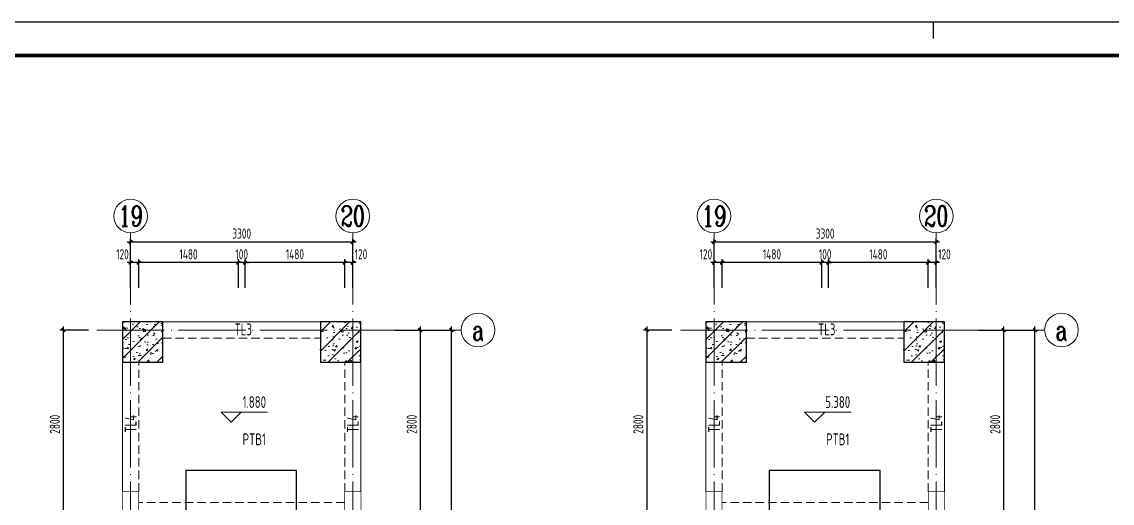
# Model space of a CAD drawing. Extents: x 56246 to 893198, y -950445 to -423535.
# Drawn here: x 325055 to 341247, y -467303 to -460155 of the extents above; entities that cross this region are included whole.
import ezdxf
from ezdxf.enums import TextEntityAlignment as Align

# ---------------------------------------------------------------- set-up
doc = ezdxf.new("R2010")
doc.units = 0
doc.header["$LTSCALE"] = 500
for name, pattern in [('CONTINOUS', [0]), ('DOTE', [2.42, 2, -0.2, 0.02, -0.2]), ('HIDDEN', [0.375, 0.25, -0.125])]:
    doc.linetypes.add(name, pattern=pattern)
for name, color, linetype, lineweight in [('0S-板-上层柱线', 6, 'Continuous', 18), ('0S-柱-线', 50, 'Continuous', 30), ('0S-梁-不可见', 4, 'HIDDEN', 18), ('0S-梁-线', 5, 'Continuous', 18), ('0S-楼梯-文字', 4, 'Continuous', 20), ('0S-轴线', 1, 'DOTE', 13), ('0S-轴线尺寸', 6, 'CONTINOUS', 18), ('0S-轴线编号', 6, 'CONTINOUS', 18), ('上层柱线', 6, 'Continuous', 18)]:
    doc.layers.add(name, color=color, linetype=linetype, lineweight=lineweight)
for name, color, linetype in [('PUB_DIM', 3, 'Continuous'), ('T-TK', 157, 'Continuous'), ('照明平面标注层', 111, 'Continuous')]:
    doc.layers.add(name, color=color, linetype=linetype)
doc.styles.add('TSSD_Axis', font='complex.shx', dxfattribs={"width": 0.7, "bigfont": 'hztxt.shx'})
doc.styles.add('TSSD_DIMENSION', font='tssdeng.shx', dxfattribs={"width": 0.7, "bigfont": 'Hztxt.shx'})
doc.styles.add('TSSD_Rein', font='Tssdeng.shx', dxfattribs={"width": 0.7, "bigfont": 'hztxt.shx'})
doc.dimstyles.new('TSSD_50_50', dxfattribs={"dimtxt": 150, "dimasz": 50, "dimexe": 50, "dimexo": 125, "dimgap": 50, "dimtad": 1, "dimdec": 0, "dimzin": 0, "dimdsep": 46, "dimtxsty": 'TSSD_DIMENSION', "dimblk": 'ARCHTICK', "dimblk1": 'ARCHTICK', "dimblk2": 'ARCHTICK', "dimcen": 0, "dimdle": 50, "dimclrt": 7, "dimadec": 0, "dimazin": 0, "dimtfac": 1, "dimtdec": 0, "dimtix": 1, "dimtmove": 2, "dimatfit": 3, "dimfxl": 1, "dimtolj": 1, "dimtzin": 0, "dimarcsym": 0})
pattern_1 = [(45, (-114205.94, -22206.57), (-141.421356, 141.421356), []), (50, (-114205.94, -22206.57), (286.90407, -25.10085), [30, -330]), (355, (-114205.94, -22206.57), (-55.50053, 300.87685), [24, -264]), (100.4514, (-114182.04, -22208.66), (231.40375, 275.77582), [25.49608, -280.45684]), (46.1842, (-114205.94, -22126.57), (426.89642, -66.2076), [45, -495]), (96.6356, (-114170.37, -22132.1), (373.86508, 389.64715), [38.24412, -420.6852]), (351.1842, (-114205.94, -22126.57), (373.86478, 389.64744), [36, -396]), (21, (-114165.94, -22146.57), (238.76282, -161.04756), [30, -330]), (326, (-114165.94, -22146.57), (97.32613, 290.06002), [24, -264]), (71.4514, (-114146.05, -22159.99), (336.08905, 129.0122), [25.49608, -280.45684]), (37.5, (-114205.94, -22206.57), (4.863942, 133.157542), [2, -260.8, 2, -268, 2, -265]), (7.5, (-114205.94, -22206.57), (105.227815, 157.764685), [2, -152.8, 2, -254.8, 2, -101]), (327.5, (-114295.14, -22206.57), (213.528974, -9.021949), [2, -100, 2, -312, 2, -414]), (317.5, (-114335.14, -22206.57), (233.27447, 40.041993), [2, -130, 2, -207.2, 2, -294])]
pattern_2 = [(45, (-122869.96, -22206.57), (-141.421356, 141.421356), []), (50, (-122869.96, -22206.57), (286.90407, -25.10085), [30, -330]), (355, (-122869.96, -22206.57), (-55.50053, 300.87685), [24, -264]), (100.4514, (-122846.06, -22208.66), (231.40375, 275.77582), [25.49608, -280.45684]), (46.1842, (-122869.96, -22126.57), (426.89642, -66.2076), [45, -495]), (96.6356, (-122834.4, -22132.1), (373.86508, 389.64715), [38.24412, -420.6852]), (351.1842, (-122869.96, -22126.57), (373.86478, 389.64744), [36, -396]), (21, (-122829.96, -22146.57), (238.76282, -161.04756), [30, -330]), (326, (-122829.96, -22146.57), (97.32613, 290.06002), [24, -264]), (71.4514, (-122810.07, -22159.99), (336.08905, 129.0122), [25.49608, -280.45684]), (37.5, (-122869.96, -22206.57), (4.863942, 133.157542), [2, -260.8, 2, -268, 2, -265]), (7.5, (-122869.96, -22206.57), (105.227815, 157.764685), [2, -152.8, 2, -254.8, 2, -101]), (327.5, (-122959.16, -22206.57), (213.528974, -9.021949), [2, -100, 2, -312, 2, -414]), (317.5, (-122999.16, -22206.57), (233.27447, 40.041993), [2, -130, 2, -207.2, 2, -294])]

# ---------------------------------------------------------------- blocks, each defined once
blk = doc.blocks.new('A0-DWF')
at = {"layer": 'T-TK'}
for p, q in [((0, 0), (118900, 0)), ((59450, 0), (59450, -500))]:
    blk.add_line(p, q, dxfattribs=at)
at = {"layer": 'T-TK', "const_width": 100}
blk.add_lwpolyline([(2500, -83100), (117900, -83100), (117900, -1000), (2500, -1000)], close=True, dxfattribs=at)
blk = doc.blocks.new('ts_axno')
at = {"color": 0, "linetype": 'ByBlock', "lineweight": -2}
blk.add_circle((0, 0), 0.5, dxfattribs=at)
at = {"color": 0, "linetype": 'ByBlock', "lineweight": -2, "style": 'TSSD_Axis', "width": 0.7}
blk.add_attdef('A', text='', height=0.6, dxfattribs=at).set_placement((0, 0), align=Align.MIDDLE_CENTER)
blk = doc.blocks.new('_ArchTick')
at = {"color": 0, "linetype": 'ByBlock', "const_width": 0.5}
blk.add_lwpolyline([(-0.53, -0.53), (0.53, 0.53)], dxfattribs=at)
blk = doc.blocks.new('*D477')
at = {"layer": '0S-轴线尺寸', "color": 0, "lineweight": -2, "transparency": 16777216}
for p, q in [((335335, -464106), (335335, -463374)), ((338635, -464106), (338635, -463374)), ((335285, -463424), (338685, -463424))]:
    blk.add_line(p, q, dxfattribs=at)
at = {"layer": 'Defpoints', "color": 0, "transparency": 16777216}
for p in [(338635, -463424), (335335, -464231), (338635, -464231)]:
    blk.add_point(p, dxfattribs=at)
at = {"layer": '0S-轴线尺寸', "color": 0, "lineweight": -2, "transparency": 16777216, "xscale": 50, "yscale": 50, "zscale": 50, "rotation": 180}
blk.add_blockref('_ArchTick', (335335, -463424), dxfattribs=at)
at = {"layer": '0S-轴线尺寸', "color": 0, "lineweight": -2, "transparency": 16777216, "xscale": 50, "yscale": 50, "zscale": 50}
blk.add_blockref('_ArchTick', (338635, -463424), dxfattribs=at)
at = {"layer": '0S-轴线尺寸', "color": 7, "transparency": 16777216, "insert": (336985, -463299), "char_height": 150, "attachment_point": 5, "style": 'TSSD_DIMENSION'}
blk.add_mtext('\\A1;3300', dxfattribs=at)
blk = doc.blocks.new('*D478')
at = {"layer": '0S-轴线尺寸', "color": 0, "lineweight": -2, "transparency": 16777216}
for p, q in [((340100, -473581), (340100, -464681)), ((339260, -464731), (340150, -464731)), ((339260, -473531), (340150, -473531))]:
    blk.add_line(p, q, dxfattribs=at)
at = {"layer": 'Defpoints', "color": 0, "transparency": 16777216}
for p in [(339135, -464731), (340100, -464731), (339135, -473531)]:
    blk.add_point(p, dxfattribs=at)
at = {"layer": '0S-轴线尺寸', "color": 0, "lineweight": -2, "transparency": 16777216, "xscale": 50, "yscale": 50, "zscale": 50}
for p, rotation in [((340100, -464731), 90), ((340100, -473531), 270)]:
    blk.add_blockref('_ArchTick', p, dxfattribs=dict(at, rotation=rotation))
at = {"layer": '0S-轴线尺寸', "color": 7, "transparency": 16777216, "insert": (339975, -469131), "char_height": 150, "attachment_point": 5, "rotation": 90, "style": 'TSSD_DIMENSION'}
blk.add_mtext('\\A1;8800', dxfattribs=at)
blk = doc.blocks.new('*D479')
at = {"layer": '0S-轴线尺寸', "color": 0, "lineweight": -2, "transparency": 16777216}
for p, q in [((336985, -463731), (335405, -463731)), ((335455, -464106), (335455, -463681)), ((336935, -464106), (336935, -463681))]:
    blk.add_line(p, q, dxfattribs=at)
at = {"layer": 'Defpoints', "color": 0, "transparency": 16777216}
for p in [(335455, -463731), (335455, -464231), (336935, -464231)]:
    blk.add_point(p, dxfattribs=at)
at = {"layer": '0S-轴线尺寸', "color": 0, "lineweight": -2, "transparency": 16777216, "xscale": 50, "yscale": 50, "zscale": 50, "rotation": 180}
blk.add_blockref('_ArchTick', (335455, -463731), dxfattribs=at)
at = {"layer": '0S-轴线尺寸', "color": 0, "lineweight": -2, "transparency": 16777216, "xscale": 50, "yscale": 50, "zscale": 50}
blk.add_blockref('_ArchTick', (336935, -463731), dxfattribs=at)
at = {"layer": '0S-轴线尺寸', "color": 7, "transparency": 16777216, "insert": (336195, -463606), "char_height": 150, "attachment_point": 5, "style": 'TSSD_DIMENSION'}
blk.add_mtext('\\A1;1480', dxfattribs=at)
blk = doc.blocks.new('*D480')
at = {"layer": '0S-轴线尺寸', "color": 0, "lineweight": -2, "transparency": 16777216}
for p, q in [((334335, -464681), (334335, -467581)), ((334710, -464731), (334285, -464731)), ((334710, -467531), (334285, -467531))]:
    blk.add_line(p, q, dxfattribs=at)
at = {"layer": 'Defpoints', "color": 0, "transparency": 16777216}
for p in [(334835, -464731), (334335, -467531), (334835, -467531)]:
    blk.add_point(p, dxfattribs=at)
at = {"layer": '0S-轴线尺寸', "color": 0, "lineweight": -2, "transparency": 16777216, "xscale": 50, "yscale": 50, "zscale": 50}
for p, rotation in [((334335, -464731), 90), ((334335, -467531), 270)]:
    blk.add_blockref('_ArchTick', p, dxfattribs=dict(at, rotation=rotation))
at = {"layer": '0S-轴线尺寸', "color": 7, "transparency": 16777216, "insert": (334210, -466131), "char_height": 150, "attachment_point": 5, "rotation": 90, "style": 'TSSD_DIMENSION'}
blk.add_mtext('\\A1;2800', dxfattribs=at)
blk = doc.blocks.new('*D481')
at = {"layer": '0S-轴线尺寸', "color": 0, "lineweight": -2, "transparency": 16777216}
for p, q in [((335505, -463731), (335285, -463731)), ((335335, -464106), (335335, -463681)), ((335455, -464106), (335455, -463681))]:
    blk.add_line(p, q, dxfattribs=at)
at = {"layer": 'Defpoints', "color": 0, "transparency": 16777216}
for p in [(335335, -463731), (335335, -464231), (335455, -464231)]:
    blk.add_point(p, dxfattribs=at)
at = {"layer": '0S-轴线尺寸', "color": 0, "lineweight": -2, "transparency": 16777216, "xscale": 50, "yscale": 50, "zscale": 50, "rotation": 180}
blk.add_blockref('_ArchTick', (335335, -463731), dxfattribs=at)
at = {"layer": '0S-轴线尺寸', "color": 0, "lineweight": -2, "transparency": 16777216, "xscale": 50, "yscale": 50, "zscale": 50}
blk.add_blockref('_ArchTick', (335455, -463731), dxfattribs=at)
at = {"layer": '0S-轴线尺寸', "color": 7, "transparency": 16777216, "insert": (335214, -463606), "char_height": 150, "attachment_point": 5, "style": 'TSSD_DIMENSION'}
blk.add_mtext('\\A1;120', dxfattribs=at)
blk = doc.blocks.new('*D483')
at = {"layer": '0S-轴线尺寸', "color": 0, "lineweight": -2, "transparency": 16777216}
for p, q in [((339635, -464681), (339635, -467581)), ((339260, -464731), (339685, -464731)), ((339260, -467531), (339685, -467531))]:
    blk.add_line(p, q, dxfattribs=at)
at = {"layer": 'Defpoints', "color": 0, "transparency": 16777216}
for p in [(339135, -464731), (339135, -467531), (339635, -467531)]:
    blk.add_point(p, dxfattribs=at)
at = {"layer": '0S-轴线尺寸', "color": 0, "lineweight": -2, "transparency": 16777216, "xscale": 50, "yscale": 50, "zscale": 50}
for p, rotation in [((339635, -464731), 90), ((339635, -467531), 270)]:
    blk.add_blockref('_ArchTick', p, dxfattribs=dict(at, rotation=rotation))
at = {"layer": '0S-轴线尺寸', "color": 7, "transparency": 16777216, "insert": (339510, -466131), "char_height": 150, "attachment_point": 5, "rotation": 90, "style": 'TSSD_DIMENSION'}
blk.add_mtext('\\A1;2800', dxfattribs=at)
blk = doc.blocks.new('*D484')
at = {"layer": '0S-轴线尺寸', "color": 0, "lineweight": -2, "transparency": 16777216}
for p, q in [((336935, -463731), (336885, -463731)), ((336935, -464106), (336935, -463681)), ((337035, -463731), (336935, -463731)), ((337035, -464106), (337035, -463681)), ((337035, -463731), (337085, -463731))]:
    blk.add_line(p, q, dxfattribs=at)
at = {"layer": 'Defpoints', "color": 0, "transparency": 16777216}
for p in [(336935, -463731), (336935, -464231), (337035, -464231)]:
    blk.add_point(p, dxfattribs=at)
at = {"layer": '0S-轴线尺寸', "color": 0, "lineweight": -2, "transparency": 16777216, "xscale": 50, "yscale": 50, "zscale": 50}
blk.add_blockref('_ArchTick', (336935, -463731), dxfattribs=at)
at = {"layer": '0S-轴线尺寸', "color": 0, "lineweight": -2, "transparency": 16777216, "xscale": 50, "yscale": 50, "zscale": 50, "rotation": 180}
blk.add_blockref('_ArchTick', (337035, -463731), dxfattribs=at)
at = {"layer": '0S-轴线尺寸', "color": 7, "transparency": 16777216, "insert": (336985, -463606), "char_height": 150, "attachment_point": 5, "style": 'TSSD_DIMENSION'}
blk.add_mtext('\\A1;100', dxfattribs=at)
blk = doc.blocks.new('*D485')
at = {"layer": '0S-轴线尺寸', "color": 0, "lineweight": -2, "transparency": 16777216}
for p, q in [((338565, -463731), (336985, -463731)), ((337035, -464106), (337035, -463681)), ((338515, -464106), (338515, -463681))]:
    blk.add_line(p, q, dxfattribs=at)
at = {"layer": 'Defpoints', "color": 0, "transparency": 16777216}
for p in [(337035, -463731), (337035, -464231), (338515, -464231)]:
    blk.add_point(p, dxfattribs=at)
at = {"layer": '0S-轴线尺寸', "color": 0, "lineweight": -2, "transparency": 16777216, "xscale": 50, "yscale": 50, "zscale": 50, "rotation": 180}
blk.add_blockref('_ArchTick', (337035, -463731), dxfattribs=at)
at = {"layer": '0S-轴线尺寸', "color": 0, "lineweight": -2, "transparency": 16777216, "xscale": 50, "yscale": 50, "zscale": 50}
blk.add_blockref('_ArchTick', (338515, -463731), dxfattribs=at)
at = {"layer": '0S-轴线尺寸', "color": 7, "transparency": 16777216, "insert": (337775, -463606), "char_height": 150, "attachment_point": 5, "style": 'TSSD_DIMENSION'}
blk.add_mtext('\\A1;1480', dxfattribs=at)
blk = doc.blocks.new('*D486')
at = {"layer": '0S-轴线尺寸', "color": 0, "lineweight": -2, "transparency": 16777216}
for p, q in [((338685, -463731), (338465, -463731)), ((338515, -464106), (338515, -463681)), ((338635, -464106), (338635, -463681))]:
    blk.add_line(p, q, dxfattribs=at)
at = {"layer": 'Defpoints', "color": 0, "transparency": 16777216}
for p in [(338515, -463731), (338515, -464231), (338635, -464231)]:
    blk.add_point(p, dxfattribs=at)
at = {"layer": '0S-轴线尺寸', "color": 0, "lineweight": -2, "transparency": 16777216, "xscale": 50, "yscale": 50, "zscale": 50, "rotation": 180}
blk.add_blockref('_ArchTick', (338515, -463731), dxfattribs=at)
at = {"layer": '0S-轴线尺寸', "color": 0, "lineweight": -2, "transparency": 16777216, "xscale": 50, "yscale": 50, "zscale": 50}
blk.add_blockref('_ArchTick', (338635, -463731), dxfattribs=at)
at = {"layer": '0S-轴线尺寸', "color": 7, "transparency": 16777216, "insert": (338756, -463606), "char_height": 150, "attachment_point": 5, "style": 'TSSD_DIMENSION'}
blk.add_mtext('\\A1;120', dxfattribs=at)
blk = doc.blocks.new('*D499')
at = {"layer": '0S-轴线尺寸', "color": 0, "lineweight": -2, "transparency": 16777216}
for p, q in [((326671, -464106), (326671, -463374)), ((329971, -464106), (329971, -463374)), ((326621, -463424), (330021, -463424))]:
    blk.add_line(p, q, dxfattribs=at)
at = {"layer": 'Defpoints', "color": 0, "transparency": 16777216}
for p in [(329971, -463424), (326671, -464231), (329971, -464231)]:
    blk.add_point(p, dxfattribs=at)
at = {"layer": '0S-轴线尺寸', "color": 0, "lineweight": -2, "transparency": 16777216, "xscale": 50, "yscale": 50, "zscale": 50, "rotation": 180}
blk.add_blockref('_ArchTick', (326671, -463424), dxfattribs=at)
at = {"layer": '0S-轴线尺寸', "color": 0, "lineweight": -2, "transparency": 16777216, "xscale": 50, "yscale": 50, "zscale": 50}
blk.add_blockref('_ArchTick', (329971, -463424), dxfattribs=at)
at = {"layer": '0S-轴线尺寸', "color": 7, "transparency": 16777216, "insert": (328321, -463299), "char_height": 150, "attachment_point": 5, "style": 'TSSD_DIMENSION'}
blk.add_mtext('\\A1;3300', dxfattribs=at)
blk = doc.blocks.new('*D500')
at = {"layer": '0S-轴线尺寸', "color": 0, "lineweight": -2, "transparency": 16777216}
for p, q in [((331436, -473581), (331436, -464681)), ((330596, -464731), (331486, -464731)), ((330596, -473531), (331486, -473531))]:
    blk.add_line(p, q, dxfattribs=at)
at = {"layer": 'Defpoints', "color": 0, "transparency": 16777216}
for p in [(330471, -464731), (331436, -464731), (330471, -473531)]:
    blk.add_point(p, dxfattribs=at)
at = {"layer": '0S-轴线尺寸', "color": 0, "lineweight": -2, "transparency": 16777216, "xscale": 50, "yscale": 50, "zscale": 50}
for p, rotation in [((331436, -464731), 90), ((331436, -473531), 270)]:
    blk.add_blockref('_ArchTick', p, dxfattribs=dict(at, rotation=rotation))
at = {"layer": '0S-轴线尺寸', "color": 7, "transparency": 16777216, "insert": (331311, -469131), "char_height": 150, "attachment_point": 5, "rotation": 90, "style": 'TSSD_DIMENSION'}
blk.add_mtext('\\A1;8800', dxfattribs=at)
blk = doc.blocks.new('*D489')
at = {"layer": '0S-轴线尺寸', "color": 0, "lineweight": -2, "transparency": 16777216}
for p, q in [((328321, -463731), (326741, -463731)), ((326791, -464106), (326791, -463681)), ((328271, -464106), (328271, -463681))]:
    blk.add_line(p, q, dxfattribs=at)
at = {"layer": 'Defpoints', "color": 0, "transparency": 16777216}
for p in [(326791, -463731), (326791, -464231), (328271, -464231)]:
    blk.add_point(p, dxfattribs=at)
at = {"layer": '0S-轴线尺寸', "color": 0, "lineweight": -2, "transparency": 16777216, "xscale": 50, "yscale": 50, "zscale": 50, "rotation": 180}
blk.add_blockref('_ArchTick', (326791, -463731), dxfattribs=at)
at = {"layer": '0S-轴线尺寸', "color": 0, "lineweight": -2, "transparency": 16777216, "xscale": 50, "yscale": 50, "zscale": 50}
blk.add_blockref('_ArchTick', (328271, -463731), dxfattribs=at)
at = {"layer": '0S-轴线尺寸', "color": 7, "transparency": 16777216, "insert": (327531, -463606), "char_height": 150, "attachment_point": 5, "style": 'TSSD_DIMENSION'}
blk.add_mtext('\\A1;1480', dxfattribs=at)
blk = doc.blocks.new('*D490')
at = {"layer": '0S-轴线尺寸', "color": 0, "lineweight": -2, "transparency": 16777216}
for p, q in [((325671, -464681), (325671, -467581)), ((326046, -464731), (325621, -464731)), ((326046, -467531), (325621, -467531))]:
    blk.add_line(p, q, dxfattribs=at)
at = {"layer": 'Defpoints', "color": 0, "transparency": 16777216}
for p in [(326171, -464731), (325671, -467531), (326171, -467531)]:
    blk.add_point(p, dxfattribs=at)
at = {"layer": '0S-轴线尺寸', "color": 0, "lineweight": -2, "transparency": 16777216, "xscale": 50, "yscale": 50, "zscale": 50}
for p, rotation in [((325671, -464731), 90), ((325671, -467531), 270)]:
    blk.add_blockref('_ArchTick', p, dxfattribs=dict(at, rotation=rotation))
at = {"layer": '0S-轴线尺寸', "color": 7, "transparency": 16777216, "insert": (325546, -466131), "char_height": 150, "attachment_point": 5, "rotation": 90, "style": 'TSSD_DIMENSION'}
blk.add_mtext('\\A1;2800', dxfattribs=at)
blk = doc.blocks.new('*D491')
at = {"layer": '0S-轴线尺寸', "color": 0, "lineweight": -2, "transparency": 16777216}
for p, q in [((326841, -463731), (326621, -463731)), ((326671, -464106), (326671, -463681)), ((326791, -464106), (326791, -463681))]:
    blk.add_line(p, q, dxfattribs=at)
at = {"layer": 'Defpoints', "color": 0, "transparency": 16777216}
for p in [(326671, -463731), (326671, -464231), (326791, -464231)]:
    blk.add_point(p, dxfattribs=at)
at = {"layer": '0S-轴线尺寸', "color": 0, "lineweight": -2, "transparency": 16777216, "xscale": 50, "yscale": 50, "zscale": 50, "rotation": 180}
blk.add_blockref('_ArchTick', (326671, -463731), dxfattribs=at)
at = {"layer": '0S-轴线尺寸', "color": 0, "lineweight": -2, "transparency": 16777216, "xscale": 50, "yscale": 50, "zscale": 50}
blk.add_blockref('_ArchTick', (326791, -463731), dxfattribs=at)
at = {"layer": '0S-轴线尺寸', "color": 7, "transparency": 16777216, "insert": (326550, -463606), "char_height": 150, "attachment_point": 5, "style": 'TSSD_DIMENSION'}
blk.add_mtext('\\A1;120', dxfattribs=at)
blk = doc.blocks.new('*D494')
at = {"layer": '0S-轴线尺寸', "color": 0, "lineweight": -2, "transparency": 16777216}
for p, q in [((330971, -464681), (330971, -467581)), ((330596, -464731), (331021, -464731)), ((330596, -467531), (331021, -467531))]:
    blk.add_line(p, q, dxfattribs=at)
at = {"layer": 'Defpoints', "color": 0, "transparency": 16777216}
for p in [(330471, -464731), (330471, -467531), (330971, -467531)]:
    blk.add_point(p, dxfattribs=at)
at = {"layer": '0S-轴线尺寸', "color": 0, "lineweight": -2, "transparency": 16777216, "xscale": 50, "yscale": 50, "zscale": 50}
for p, rotation in [((330971, -464731), 90), ((330971, -467531), 270)]:
    blk.add_blockref('_ArchTick', p, dxfattribs=dict(at, rotation=rotation))
at = {"layer": '0S-轴线尺寸', "color": 7, "transparency": 16777216, "insert": (330846, -466131), "char_height": 150, "attachment_point": 5, "rotation": 90, "style": 'TSSD_DIMENSION'}
blk.add_mtext('\\A1;2800', dxfattribs=at)
blk = doc.blocks.new('*D495')
at = {"layer": '0S-轴线尺寸', "color": 0, "lineweight": -2, "transparency": 16777216}
for p, q in [((328271, -463731), (328221, -463731)), ((328271, -464106), (328271, -463681)), ((328371, -463731), (328271, -463731)), ((328371, -464106), (328371, -463681)), ((328371, -463731), (328421, -463731))]:
    blk.add_line(p, q, dxfattribs=at)
at = {"layer": 'Defpoints', "color": 0, "transparency": 16777216}
for p in [(328271, -463731), (328271, -464231), (328371, -464231)]:
    blk.add_point(p, dxfattribs=at)
at = {"layer": '0S-轴线尺寸', "color": 0, "lineweight": -2, "transparency": 16777216, "xscale": 50, "yscale": 50, "zscale": 50}
blk.add_blockref('_ArchTick', (328271, -463731), dxfattribs=at)
at = {"layer": '0S-轴线尺寸', "color": 0, "lineweight": -2, "transparency": 16777216, "xscale": 50, "yscale": 50, "zscale": 50, "rotation": 180}
blk.add_blockref('_ArchTick', (328371, -463731), dxfattribs=at)
at = {"layer": '0S-轴线尺寸', "color": 7, "transparency": 16777216, "insert": (328321, -463606), "char_height": 150, "attachment_point": 5, "style": 'TSSD_DIMENSION'}
blk.add_mtext('\\A1;100', dxfattribs=at)
blk = doc.blocks.new('*D496')
at = {"layer": '0S-轴线尺寸', "color": 0, "lineweight": -2, "transparency": 16777216}
for p, q in [((329901, -463731), (328321, -463731)), ((328371, -464106), (328371, -463681)), ((329851, -464106), (329851, -463681))]:
    blk.add_line(p, q, dxfattribs=at)
at = {"layer": 'Defpoints', "color": 0, "transparency": 16777216}
for p in [(328371, -463731), (328371, -464231), (329851, -464231)]:
    blk.add_point(p, dxfattribs=at)
at = {"layer": '0S-轴线尺寸', "color": 0, "lineweight": -2, "transparency": 16777216, "xscale": 50, "yscale": 50, "zscale": 50, "rotation": 180}
blk.add_blockref('_ArchTick', (328371, -463731), dxfattribs=at)
at = {"layer": '0S-轴线尺寸', "color": 0, "lineweight": -2, "transparency": 16777216, "xscale": 50, "yscale": 50, "zscale": 50}
blk.add_blockref('_ArchTick', (329851, -463731), dxfattribs=at)
at = {"layer": '0S-轴线尺寸', "color": 7, "transparency": 16777216, "insert": (329111, -463606), "char_height": 150, "attachment_point": 5, "style": 'TSSD_DIMENSION'}
blk.add_mtext('\\A1;1480', dxfattribs=at)
blk = doc.blocks.new('*D497')
at = {"layer": '0S-轴线尺寸', "color": 0, "lineweight": -2, "transparency": 16777216}
for p, q in [((330021, -463731), (329801, -463731)), ((329851, -464106), (329851, -463681)), ((329971, -464106), (329971, -463681))]:
    blk.add_line(p, q, dxfattribs=at)
at = {"layer": 'Defpoints', "color": 0, "transparency": 16777216}
for p in [(329851, -463731), (329851, -464231), (329971, -464231)]:
    blk.add_point(p, dxfattribs=at)
at = {"layer": '0S-轴线尺寸', "color": 0, "lineweight": -2, "transparency": 16777216, "xscale": 50, "yscale": 50, "zscale": 50, "rotation": 180}
blk.add_blockref('_ArchTick', (329851, -463731), dxfattribs=at)
at = {"layer": '0S-轴线尺寸', "color": 0, "lineweight": -2, "transparency": 16777216, "xscale": 50, "yscale": 50, "zscale": 50}
blk.add_blockref('_ArchTick', (329971, -463731), dxfattribs=at)
at = {"layer": '0S-轴线尺寸', "color": 7, "transparency": 16777216, "insert": (330092, -463606), "char_height": 150, "attachment_point": 5, "style": 'TSSD_DIMENSION'}
blk.add_mtext('\\A1;120', dxfattribs=at)

msp = doc.modelspace()

# ---------------------------------------------------------------- hatches: boundary and pattern name
at = {"layer": '上层柱线'}
h = msp.add_hatch(dxfattribs=at)
h.set_pattern_fill('钢筋混凝土', color=256, scale=40, pattern_type=2)
h.set_pattern_definition(pattern_2)
h.paths.add_polyline_path([(327150.9409, -465211.0176), (327150.9409, -464611.0176), (326550.9409, -464611.0176), (326550.9409, -465211.0176)])
h = msp.add_hatch(dxfattribs=at)
h.set_pattern_fill('钢筋混凝土', color=256, scale=40, pattern_type=2)
h.set_pattern_definition(pattern_2)
h.paths.add_polyline_path([(330090.9409, -465211.0176), (330090.9409, -464611.0176), (329490.9409, -464611.0176), (329490.9409, -465211.0176)])
h = msp.add_hatch(dxfattribs=at)
h.set_pattern_fill('钢筋混凝土', color=256, scale=40, pattern_type=2)
h.set_pattern_definition(pattern_1)
h.paths.add_polyline_path([(335814.9613, -465211.0176), (335814.9613, -464611.0176), (335214.9613, -464611.0176), (335214.9613, -465211.0176)])
h = msp.add_hatch(dxfattribs=at)
h.set_pattern_fill('钢筋混凝土', color=256, scale=40, pattern_type=2)
h.set_pattern_definition(pattern_1)
h.paths.add_polyline_path([(338754.9613, -465211.0176), (338754.9613, -464611.0176), (338154.9613, -464611.0176), (338154.9613, -465211.0176)])

# ---------------------------------------------------------------- linework, layer by layer
at = {"layer": '0S-板-上层柱线', "const_width": 10}
for points in [[(326790.9409, -467531.0176), (326550.9409, -467531.0176), (326550.9409, -467131.0176), (326790.9409, -467131.0176)], [(330090.9409, -467531.0176), (329850.9409, -467531.0176), (329850.9409, -467131.0176), (330090.9409, -467131.0176)], [(335454.9613, -467531.0176), (335214.9613, -467531.0176), (335214.9613, -467131.0176), (335454.9613, -467131.0176)], [(338754.9613, -467531.0176), (338514.9613, -467531.0176), (338514.9613, -467131.0176), (338754.9613, -467131.0176)]]:
    msp.add_lwpolyline(points, close=True, dxfattribs=at)
at = {"layer": '0S-柱-线'}
for points in [[(327150.9409, -465211.0176), (327150.9409, -464611.0176), (326550.9409, -464611.0176), (326550.9409, -465211.0176)], [(330090.9409, -465211.0176), (330090.9409, -464611.0176), (329490.9409, -464611.0176), (329490.9409, -465211.0176)], [(335814.9613, -465211.0176), (335814.9613, -464611.0176), (335214.9613, -464611.0176), (335214.9613, -465211.0176)], [(338754.9613, -465211.0176), (338754.9613, -464611.0176), (338154.9613, -464611.0176), (338154.9613, -465211.0176)]]:
    msp.add_lwpolyline(points, close=True, dxfattribs=at)
at = {"layer": '0S-梁-不可见'}
for p, q in [((327150.9409, -464851.0176), (329490.9409, -464851.0176)), ((335814.9613, -464851.0176), (338154.9613, -464851.0176)), ((326790.9409, -467131.0176), (326790.9409, -465211.0176)), ((329850.9409, -467131.0176), (329850.9409, -465211.0176)), ((335454.9613, -467131.0176), (335454.9613, -465211.0176)), ((338514.9613, -467131.0176), (338514.9613, -465211.0176)), ((329850.9409, -467291.0176), (326790.9409, -467291.0176)), ((338514.9613, -467291.0176), (335454.9613, -467291.0176))]:
    msp.add_line(p, q, dxfattribs=at)
at = {"layer": '0S-梁-线'}
for p, q in [((327150.9409, -464611.0176), (329490.9409, -464611.0176)), ((335814.9613, -464611.0176), (338154.9613, -464611.0176)), ((326550.9409, -467131.0176), (326550.9409, -465211.0176)), ((330090.9409, -467131.0176), (330090.9409, -465211.0176)), ((335214.9613, -467131.0176), (335214.9613, -465211.0176)), ((338754.9613, -467131.0176), (338754.9613, -465211.0176))]:
    msp.add_line(p, q, dxfattribs=at)
at = {"layer": '0S-楼梯-文字'}
for p, q in [((328015.1755, -465950.6703), (328315.1755, -465950.6703)), ((328165.1755, -466100.6703), (328015.1755, -465950.6703)), ((328165.1755, -465950.6703), (328705.1755, -465950.6703)), ((328315.1755, -465950.6703), (328165.1755, -466100.6703)), ((336679.1958, -465950.6703), (336979.1958, -465950.6703)), ((336829.1958, -466100.6703), (336679.1958, -465950.6703)), ((336829.1958, -465950.6703), (337369.1958, -465950.6703)), ((336979.1958, -465950.6703), (336829.1958, -466100.6703))]:
    msp.add_line(p, q, dxfattribs=at)
at = {"layer": '0S-轴线'}
for p, q in [((326670.9409, -474031.0176), (326670.9409, -464231.0176)), ((329970.9409, -474031.0176), (329970.9409, -464231.0176)), ((335334.9613, -474031.0176), (335334.9613, -464231.0176)), ((338634.9613, -474031.0176), (338634.9613, -464231.0176)), ((326170.9409, -464731.0176), (330470.9409, -464731.0176)), ((334834.9613, -464731.0176), (339134.9613, -464731.0176))]:
    msp.add_line(p, q, dxfattribs=at)
at = {"layer": '0S-轴线尺寸'}
for p, q in [((326670.9409, -464231.0176), (326670.9409, -463289.4335)), ((329970.9409, -464231.0176), (329970.9409, -463289.4335)), ((335334.9613, -464231.0176), (335334.9613, -463289.4335)), ((338634.9613, -464231.0176), (338634.9613, -463289.4335))]:
    msp.add_line(p, q, dxfattribs=at)
at = {"layer": '0S-轴线编号'}
for p, q in [((330470.9409, -464731.0176), (331580.6068, -464731.0176)), ((339134.9613, -464731.0176), (340244.6272, -464731.0176))]:
    msp.add_line(p, q, dxfattribs=at)
at = {"layer": 'PUB_DIM'}
for points in [[(329135.9409, -468726.3995), (329135.9409, -466819.1779), (327491.3969, -466819.1779), (327491.3969, -470749.3347)], [(337799.9613, -468726.3995), (337799.9613, -466819.1779), (336155.4172, -466819.1779), (336155.4172, -470749.3347)]]:
    msp.add_lwpolyline(points, dxfattribs=at)
at = {"layer": '上层柱线'}
for points in [[(327150.9409, -465211.0176), (327150.9409, -464611.0176), (326550.9409, -464611.0176), (326550.9409, -465211.0176)], [(330090.9409, -465211.0176), (330090.9409, -464611.0176), (329490.9409, -464611.0176), (329490.9409, -465211.0176)], [(335814.9613, -465211.0176), (335814.9613, -464611.0176), (335214.9613, -464611.0176), (335214.9613, -465211.0176)], [(338754.9613, -465211.0176), (338754.9613, -464611.0176), (338154.9613, -464611.0176), (338154.9613, -465211.0176)]]:
    msp.add_lwpolyline(points, close=True, dxfattribs=at)

# ---------------------------------------------------------------- block references
at = {"layer": '0S-轴线编号'}
ref = msp.add_blockref('ts_axno', (326670.9409, -463039.4335), dxfattribs=dict(at, xscale=-500, yscale=500, zscale=500, rotation=180))
ref.add_attrib('17', '19', dxfattribs={"height": 300, "style": 'TSSD_Axis', "width": 0.7}).set_placement((326670.9409, -463039.4335), align=Align.MIDDLE_CENTER)
ref = msp.add_blockref('ts_axno', (329970.9409, -463039.4335), dxfattribs=dict(at, xscale=-500, yscale=500, zscale=500, rotation=180))
ref.add_attrib('18', '20', dxfattribs={"height": 300, "style": 'TSSD_Axis', "width": 0.7}).set_placement((329970.9409, -463039.4335), align=Align.MIDDLE_CENTER)
ref = msp.add_blockref('ts_axno', (335334.9613, -463039.4335), dxfattribs=dict(at, xscale=-500, yscale=500, zscale=500, rotation=180))
ref.add_attrib('17', '19', dxfattribs={"height": 300, "style": 'TSSD_Axis', "width": 0.7}).set_placement((335334.9613, -463039.4335), align=Align.MIDDLE_CENTER)
ref = msp.add_blockref('ts_axno', (338634.9613, -463039.4335), dxfattribs=dict(at, xscale=-500, yscale=500, zscale=500, rotation=180))
ref.add_attrib('18', '20', dxfattribs={"height": 300, "style": 'TSSD_Axis', "width": 0.7}).set_placement((338634.9613, -463039.4335), align=Align.MIDDLE_CENTER)
ref = msp.add_blockref('ts_axno', (331830.6068, -464731.0176), dxfattribs=dict(at, xscale=-500, yscale=500, zscale=500))
ref.add_attrib('Y', 'a', dxfattribs={"height": 300, "style": 'TSSD_Axis', "width": 0.7}).set_placement((331830.6068, -464731.0176), align=Align.MIDDLE_CENTER)
ref = msp.add_blockref('ts_axno', (340494.6272, -464731.0176), dxfattribs=dict(at, xscale=-500, yscale=500, zscale=500))
ref.add_attrib('Y', 'a', dxfattribs={"height": 300, "style": 'TSSD_Axis', "width": 0.7}).set_placement((340494.6272, -464731.0176), align=Align.MIDDLE_CENTER)
at = {"layer": '照明平面标注层', "xscale": 0.5, "yscale": 0.5, "zscale": 0.5}
msp.add_blockref('A0-DWF', (308863.4361, -460154.8059), dxfattribs=at)

# ---------------------------------------------------------------- texts
at = {"layer": '0S-楼梯-文字', "style": 'TSSD_Rein', "width": 0.7}
for p in [(328215.2541, -464809.6315), (336879.2744, -464809.6315)]:
    msp.add_text('TL3', height=175, dxfattribs=at).set_placement(p)
for s, p in [('1.880', (328507.596, -465800.6703)), ('5.380', (337171.6163, -465800.6703)), ('PTB1', (328507.596, -466353.9881)), ('PTB1', (337171.6163, -466353.9881))]:
    msp.add_text(s, height=175, dxfattribs=at).set_placement(p, align=Align.MIDDLE)
for p in [(326759.2384, -466254.9763), (330059.2384, -466254.9763), (335423.2587, -466254.9763), (338723.2587, -466254.9763)]:
    msp.add_text('TL4', height=175, rotation=90, dxfattribs=at).set_placement(p)

# ---------------------------------------------------------------- dimensions: what is measured, and where the dimension line sits
at = {"layer": '0S-轴线尺寸'}
for base, p1, p2, angle, picture, middle in [((329970.9409, -463423.6479), (326670.9409, -464231.0176), (329970.9409, -464231.0176), 180, '*D499', (328320.9409, -463298.6479)), ((338634.9613, -463423.6479), (335334.9613, -464231.0176), (338634.9613, -464231.0176), 180, '*D477', (336984.9613, -463298.6479)), ((331436.4223, -464731.0176), (330470.9409, -473531.0176), (330470.9409, -464731.0176), 90, '*D500', (331311.4223, -469131.0176)), ((340100.4427, -464731.0176), (339134.9613, -473531.0176), (339134.9613, -464731.0176), 90, '*D478', (339975.4427, -469131.0176))]:
    dim = msp.add_linear_dim(base=base, p1=p1, p2=p2, angle=angle, dimstyle='TSSD_50_50', dxfattribs=at)
    dim.commit()
    dim.dimension.update_dxf_attribs({"geometry": picture, "text_midpoint": middle})
for base, p1, p2, picture, middle in [((326670.9409, -463731.0176), (326790.9409, -464231.0176), (326670.9409, -464231.0176), '*D491', (326549.9794, -463606.0176)), ((329850.9409, -463731.0176), (329970.9409, -464231.0176), (329850.9409, -464231.0176), '*D497', (330091.9025, -463606.0176)), ((335334.9613, -463731.0176), (335454.9613, -464231.0176), (335334.9613, -464231.0176), '*D481', (335213.9998, -463606.0176)), ((338514.9613, -463731.0176), (338634.9613, -464231.0176), (338514.9613, -464231.0176), '*D486', (338755.9228, -463606.0176))]:
    dim = msp.add_linear_dim(base=base, p1=p1, p2=p2, angle=180, dimstyle='TSSD_50_50', dxfattribs=at)
    dim.commit()
    dim.dimension.update_dxf_attribs({"geometry": picture, "text_midpoint": middle, "dimtype": 161})
for p1, p2, distance, picture, middle in [((328270.9409, -464231.0176), (326790.9409, -464231.0176), -500, '*D489', (327530.9409, -463606.0176)), ((328370.9409, -464231.0176), (328270.9409, -464231.0176), -500, '*D495', (328320.9409, -463606.0176)), ((329850.9409, -464231.0176), (328370.9409, -464231.0176), -500, '*D496', (329110.9409, -463606.0176)), ((336934.9613, -464231.0176), (335454.9613, -464231.0176), -500, '*D479', (336194.9613, -463606.0176)), ((337034.9613, -464231.0176), (336934.9613, -464231.0176), -500, '*D484', (336984.9613, -463606.0176)), ((338514.9613, -464231.0176), (337034.9613, -464231.0176), -500, '*D485', (337774.9613, -463606.0176)), ((326170.9409, -464731.0176), (326170.9409, -467531.0176), -500, '*D490', (325545.9409, -466131.0176)), ((330470.9409, -464731.0176), (330470.9409, -467531.0176), 500, '*D494', (330845.9409, -466131.0176)), ((334834.9613, -464731.0176), (334834.9613, -467531.0176), -500, '*D480', (334209.9613, -466131.0176)), ((339134.9613, -464731.0176), (339134.9613, -467531.0176), 500, '*D483', (339509.9613, -466131.0176))]:
    dim = msp.add_aligned_dim(p1=p1, p2=p2, distance=distance, dimstyle='TSSD_50_50', dxfattribs=at)
    dim.commit()
    dim.dimension.update_dxf_attribs({"geometry": picture, "text_midpoint": middle})

doc.saveas('drawing.dxf')
